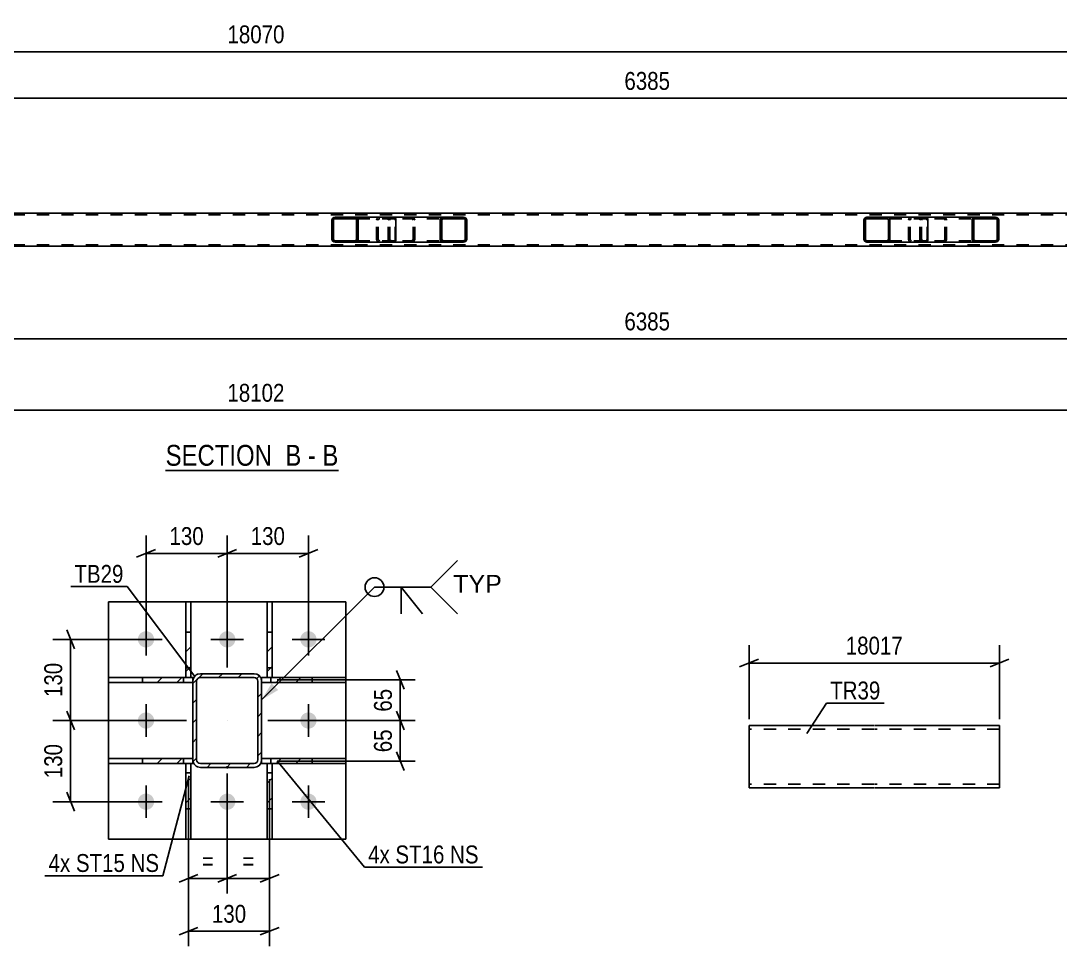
# Model space of a CAD drawing. Header units: millimetres. Extents: x 0 to 841, y 0 to 594.
# Drawn here: x 348.7 to 515.1, y 127.8 to 276 of the extents above; entities that cross this region are included whole.
import ezdxf

# ---------------------------------------------------------------- set-up
doc = ezdxf.new("R2010")
doc.units = ezdxf.units.MM
doc.linetypes.add('DXK_LINE_DOT2', pattern=[3.9198, 1.9599, -1.9599])
doc.linetypes.add('DXK_LINE_DOT3', pattern=[5.9187, 2.979, -0.9799, 0.9799, -0.9799])
doc.styles.add('Arial', font='ARIAL.TTF', dxfattribs={"height": 0.2})
doc.styles.add('Arial Narrow', font='ARIALN.TTF', dxfattribs={"height": 0.2})

# ---------------------------------------------------------------- blocks, each defined once
blk = doc.blocks.new('Unknown-247343265-12 - 4010')
at = {"color": 6, "linetype": 'Continuous'}
blk.add_line((371.92, 203.97), (399.57, 203.97), dxfattribs=at)
at = {"color": 0, "linetype": 'Continuous'}
for points in [[(390.03, 204.72), (390.03, 208.22), (371.92, 208.22), (371.92, 204.72)], [(393.64, 204.72), (393.64, 208.22), (391.08, 208.22), (391.08, 204.72)], [(395.96, 204.72), (395.96, 208.22), (394.69, 208.22), (394.69, 204.72)], [(399.57, 204.72), (399.57, 208.22), (397.01, 208.22), (397.01, 204.72)]]:
    blk.add_wipeout(points, dxfattribs=at)
at = {"color": 7, "linetype": 'Continuous', "style": 'Arial Narrow'}
for s, p in [('SECTION ', (371.92, 204.72)), ('B', (391.08, 204.72)), ('B', (397.01, 204.72)), ('-', (394.69, 204.72))]:
    blk.add_text(s, height=3.34, dxfattribs=at).set_placement(p)
blk = doc.blocks.new('Part-247343265-50357 - 50356')
at = {"color": 2, "linetype": 'Continuous'}
for p, q in [((485.3, 163.13), (465.3, 163.13)), ((465.3, 153.22), (465.3, 163.13)), ((505.4, 163.13), (485.4, 163.13)), ((505.4, 163.13), (505.4, 153.13)), ((465.3, 153.13), (465.3, 153.22)), ((485.3, 153.13), (465.3, 153.13)), ((505.4, 153.13), (485.4, 153.13))]:
    blk.add_line(p, q, dxfattribs=at)
at = {"color": 7, "linetype": 'DXK_LINE_DOT2'}
for p, q in [((505.4, 163.04), (505.4, 163.13)), ((485.3, 162.53), (465.3, 162.53)), ((505.4, 162.53), (485.4, 162.53)), ((465.3, 153.73), (465.3, 153.77)), ((485.3, 153.73), (465.3, 153.73)), ((505.4, 153.73), (485.4, 153.73)), ((505.4, 153.73), (505.4, 153.77))]:
    blk.add_line(p, q, dxfattribs=at)
blk = doc.blocks.new('Part-247343265-34543 - 4010')
at = {"linetype": 'Continuous'}
h = blk.add_hatch(dxfattribs=at)
h.set_pattern_fill('', scale=0.7, style=0, pattern_type=0)
h.set_pattern_definition([(45, (402.6855, 244.2285), (-1.57154, 1.57154), [])])
h.paths.add_polyline_path([(402.72, 244.04), (402.69, 244.23), (402.58, 244.38), (402.41, 244.49), (402.22, 244.52), (399.04, 244.52), (398.84, 244.49), (398.68, 244.38), (398.57, 244.23), (398.53, 244.04), (398.53, 241), (398.57, 240.82), (398.68, 240.67), (398.84, 240.56), (399.04, 240.52), (402.22, 240.52), (402.41, 240.56), (402.58, 240.67), (402.69, 240.82), (402.72, 241)])
h.paths.add_polyline_path([(402.45, 240.91), (402.4, 240.84), (402.32, 240.78), (402.22, 240.76), (399.04, 240.76), (398.94, 240.78), (398.86, 240.84), (398.8, 240.91), (398.79, 241), (398.79, 244.04), (398.8, 244.14), (398.86, 244.21), (398.94, 244.27), (399.04, 244.28), (402.22, 244.28), (402.32, 244.27), (402.4, 244.21), (402.45, 244.14), (402.47, 244.04), (402.47, 241)])
at = {"color": 2, "linetype": 'Continuous'}
for p, q in [((398.57, 244.23), (398.53, 244.04)), ((398.53, 241), (398.53, 244.04)), ((398.79, 244.04), (398.8, 244.14)), ((398.79, 241), (398.79, 244.04)), ((398.8, 244.14), (398.86, 244.21)), ((399.04, 244.52), (398.84, 244.49)), ((398.86, 244.21), (398.94, 244.27)), ((398.94, 244.27), (399.04, 244.28)), ((399.04, 244.52), (402.22, 244.52)), ((399.04, 244.28), (402.22, 244.28)), ((408.52, 244.52), (402.22, 244.52)), ((402.41, 244.49), (402.22, 244.52)), ((402.22, 244.28), (402.32, 244.27)), ((402.32, 244.27), (402.4, 244.21)), ((402.4, 244.21), (402.45, 244.14)), ((402.45, 244.14), (402.47, 244.04)), ((402.47, 241), (402.47, 244.04)), ((402.72, 244.04), (402.69, 244.23)), ((402.72, 241), (402.72, 244.04)), ((408.52, 244.52), (408.63, 244.49)), ((408.63, 244.49), (408.71, 244.38)), ((408.71, 244.38), (408.77, 244.23)), ((408.77, 244.23), (408.79, 244.04)), ((408.79, 241), (408.79, 244.04)), ((398.53, 241), (398.57, 240.82)), ((398.8, 240.91), (398.79, 241)), ((398.86, 240.84), (398.8, 240.91)), ((398.84, 240.56), (399.04, 240.52)), ((398.94, 240.78), (398.86, 240.84)), ((399.04, 240.76), (398.94, 240.78)), ((399.04, 240.76), (402.22, 240.76)), ((399.04, 240.52), (402.22, 240.52)), ((402.32, 240.78), (402.22, 240.76)), ((402.22, 240.52), (402.41, 240.56)), ((408.52, 240.52), (402.22, 240.52)), ((402.4, 240.84), (402.32, 240.78)), ((402.45, 240.91), (402.4, 240.84)), ((402.47, 241), (402.45, 240.91)), ((402.69, 240.82), (402.72, 241)), ((408.63, 240.56), (408.52, 240.52)), ((408.71, 240.67), (408.63, 240.56)), ((408.77, 240.82), (408.71, 240.67)), ((408.79, 241), (408.77, 240.82))]:
    blk.add_line(p, q, dxfattribs=at)
at = {"color": 7, "linetype": 'DXK_LINE_DOT2'}
for p, q in [((402.22, 244.52), (399.04, 244.52)), ((408.52, 244.28), (399.04, 244.28)), ((405.68, 244.04), (405.72, 244.23)), ((405.68, 241), (405.68, 244.04)), ((405.95, 244.14), (405.94, 244.04)), ((405.94, 241), (405.94, 244.04)), ((406.01, 244.21), (405.95, 244.14)), ((405.99, 244.49), (406.19, 244.52)), ((406.01, 244.21), (406.03, 244.23)), ((406.03, 244.23), (406.09, 244.27)), ((406.09, 244.27), (406.19, 244.28)), ((407.53, 244.28), (407.53, 244.52)), ((408.57, 244.27), (408.52, 244.28)), ((408.62, 244.21), (408.57, 244.27)), ((408.65, 244.14), (408.62, 244.21)), ((408.66, 244.04), (408.65, 244.14)), ((408.66, 241), (408.66, 244.04)), ((408.52, 240.76), (399.04, 240.76)), ((402.22, 240.52), (399.04, 240.52)), ((405.72, 240.82), (405.68, 241)), ((405.94, 241), (405.95, 240.91)), ((405.95, 240.91), (406.01, 240.84)), ((406.19, 240.52), (405.99, 240.56)), ((406.01, 240.84), (406.03, 240.82)), ((406.03, 240.82), (406.09, 240.78)), ((406.09, 240.78), (406.19, 240.76)), ((407.53, 240.52), (407.53, 240.76)), ((408.52, 240.76), (408.57, 240.78)), ((408.57, 240.78), (408.62, 240.84)), ((408.62, 240.84), (408.65, 240.91)), ((408.65, 240.91), (408.66, 241))]:
    blk.add_line(p, q, dxfattribs=at)
at = {"color": 2, "linetype": 'Continuous'}
for centre, start, end in [((399.02, 244.03), 111.1941, 156.1506), ((402.24, 244.03), 23.8494, 68.8059), ((399.02, 241.02), 203.8494, 248.8059), ((402.24, 241.02), 291.1941, 336.1506)]:
    blk.add_arc(centre, 0.492, start, end, dxfattribs=at)
at = {"color": 7, "linetype": 'DXK_LINE_DOT2'}
for centre, start, end in [((406.17, 244.03), 111.1941, 156.1506), ((406.17, 241.02), 203.8494, 248.8059)]:
    blk.add_arc(centre, 0.492, start, end, dxfattribs=at)
blk = doc.blocks.new('Part-247343265-34535 - 4010')
at = {"linetype": 'Continuous'}
h = blk.add_hatch(dxfattribs=at)
h.set_pattern_fill('', scale=0.7, style=0, pattern_type=0)
h.set_pattern_definition([(45, (420.0962, 244.2285), (-1.57154, 1.57154), [])])
h.paths.add_polyline_path([(420.14, 244.04), (420.1, 244.23), (419.99, 244.38), (419.82, 244.49), (419.62, 244.52), (416.39, 244.52), (416.19, 244.49), (416.03, 244.38), (415.92, 244.23), (415.88, 244.04), (415.88, 241), (415.92, 240.82), (416.03, 240.67), (416.19, 240.56), (416.39, 240.52), (419.62, 240.52), (419.82, 240.56), (419.99, 240.67), (420.1, 240.82), (420.14, 241)])
h.paths.add_polyline_path([(419.86, 240.91), (419.8, 240.84), (419.72, 240.78), (419.62, 240.76), (416.39, 240.76), (416.29, 240.78), (416.21, 240.84), (416.15, 240.91), (416.13, 241), (416.13, 244.04), (416.15, 244.14), (416.21, 244.21), (416.29, 244.27), (416.39, 244.28), (419.62, 244.28), (419.72, 244.27), (419.8, 244.21), (419.86, 244.14), (419.88, 244.04), (419.88, 241)])
at = {"color": 7, "linetype": 'DXK_LINE_DOT2'}
for p, q in [((407.53, 244.04), (407.57, 244.23)), ((407.53, 241), (407.53, 244.04)), ((407.8, 244.14), (407.78, 244.04)), ((407.78, 241), (407.78, 244.04)), ((407.86, 244.21), (407.8, 244.14)), ((407.84, 244.49), (408.04, 244.52)), ((407.94, 244.27), (407.86, 244.21)), ((408.04, 244.28), (407.94, 244.27)), ((408.52, 244.52), (408.04, 244.52)), ((419.62, 244.28), (408.04, 244.28)), ((411.27, 244.52), (411.47, 244.49)), ((411.37, 244.27), (411.27, 244.28)), ((411.46, 244.21), (411.37, 244.27)), ((411.51, 244.14), (411.46, 244.21)), ((411.53, 244.04), (411.51, 244.14)), ((411.53, 241), (411.53, 244.04)), ((411.75, 244.23), (411.79, 244.04)), ((411.79, 241), (411.79, 244.04)), ((419.62, 244.52), (416.39, 244.52)), ((407.57, 240.82), (407.53, 241)), ((407.78, 241), (407.8, 240.91)), ((407.8, 240.91), (407.86, 240.84)), ((408.04, 240.52), (407.84, 240.56)), ((407.86, 240.84), (407.94, 240.78)), ((407.94, 240.78), (408.04, 240.76)), ((419.62, 240.76), (408.04, 240.76)), ((408.52, 240.52), (408.04, 240.52)), ((411.27, 240.76), (411.37, 240.78)), ((411.47, 240.56), (411.27, 240.52)), ((411.37, 240.78), (411.46, 240.84)), ((411.46, 240.84), (411.51, 240.91)), ((411.51, 240.91), (411.53, 241)), ((411.79, 241), (411.75, 240.82)), ((419.62, 240.52), (416.39, 240.52))]:
    blk.add_line(p, q, dxfattribs=at)
at = {"color": 2, "linetype": 'Continuous'}
for p, q in [((416.39, 244.52), (408.52, 244.52)), ((415.92, 244.23), (415.88, 244.04)), ((415.88, 241), (415.88, 244.04)), ((416.13, 244.04), (416.15, 244.14)), ((416.13, 241), (416.13, 244.04)), ((416.15, 244.14), (416.21, 244.21)), ((416.39, 244.52), (416.19, 244.49)), ((416.21, 244.21), (416.29, 244.27)), ((416.29, 244.27), (416.39, 244.28)), ((416.39, 244.52), (419.62, 244.52)), ((416.39, 244.28), (419.62, 244.28)), ((419.82, 244.49), (419.62, 244.52)), ((419.62, 244.28), (419.72, 244.27)), ((419.72, 244.27), (419.8, 244.21)), ((419.8, 244.21), (419.86, 244.14)), ((419.86, 244.14), (419.88, 244.04)), ((419.88, 241), (419.88, 244.04)), ((420.14, 244.04), (420.1, 244.23)), ((420.14, 241), (420.14, 244.04)), ((416.39, 240.52), (408.52, 240.52)), ((415.88, 241), (415.92, 240.82)), ((416.15, 240.91), (416.13, 241)), ((416.21, 240.84), (416.15, 240.91)), ((416.19, 240.56), (416.39, 240.52)), ((416.29, 240.78), (416.21, 240.84)), ((416.39, 240.76), (416.29, 240.78)), ((416.39, 240.76), (419.62, 240.76)), ((416.39, 240.52), (419.62, 240.52)), ((419.72, 240.78), (419.62, 240.76)), ((419.62, 240.52), (419.82, 240.56)), ((419.8, 240.84), (419.72, 240.78)), ((419.86, 240.91), (419.8, 240.84)), ((419.88, 241), (419.86, 240.91)), ((420.1, 240.82), (420.14, 241))]:
    blk.add_line(p, q, dxfattribs=at)
at = {"color": 7, "linetype": 'DXK_LINE_DOT2'}
for centre, start, end in [((408.02, 244.02), 110.7583, 155.6801), ((411.29, 244.02), 24.3199, 69.2417), ((408.02, 241.03), 204.3199, 249.2417), ((411.29, 241.03), 290.7583, 335.6801)]:
    blk.add_arc(centre, 0.496, start, end, dxfattribs=at)
at = {"color": 2, "linetype": 'Continuous'}
for centre, start, end in [((416.37, 244.02), 110.7583, 155.68), ((419.64, 244.02), 24.32, 69.2417), ((416.37, 241.03), 204.32, 249.2417), ((419.64, 241.03), 290.7583, 335.68)]:
    blk.add_arc(centre, 0.496, start, end, dxfattribs=at)
blk = doc.blocks.new('Part-247343265-34536 - 4010')
at = {"linetype": 'Continuous'}
h = blk.add_hatch(dxfattribs=at)
h.set_pattern_fill('', scale=0.7, style=0, pattern_type=0)
h.set_pattern_definition([(45, (505.2304, 244.2285), (-1.57154, 1.57154), [])])
h.paths.add_polyline_path([(505.27, 244.04), (505.23, 244.23), (505.12, 244.38), (504.95, 244.49), (504.76, 244.52), (501.52, 244.52), (501.33, 244.49), (501.16, 244.38), (501.05, 244.23), (501.01, 244.04), (501.01, 241), (501.05, 240.82), (501.16, 240.67), (501.33, 240.56), (501.52, 240.52), (504.76, 240.52), (504.95, 240.56), (505.12, 240.67), (505.23, 240.82), (505.27, 241)])
h.paths.add_polyline_path([(504.99, 240.91), (504.94, 240.84), (504.86, 240.78), (504.76, 240.76), (501.52, 240.76), (501.43, 240.78), (501.34, 240.84), (501.29, 240.91), (501.27, 241), (501.27, 244.04), (501.29, 244.14), (501.34, 244.21), (501.43, 244.27), (501.52, 244.28), (504.76, 244.28), (504.86, 244.27), (504.94, 244.21), (504.99, 244.14), (505.01, 244.04), (505.01, 241)])
at = {"color": 7, "linetype": 'DXK_LINE_DOT2'}
for p, q in [((492.66, 244.04), (492.7, 244.23)), ((492.66, 241), (492.66, 244.04)), ((492.94, 244.14), (492.92, 244.04)), ((492.92, 241), (492.92, 244.04)), ((492.99, 244.21), (492.94, 244.14)), ((492.98, 244.49), (493.17, 244.52)), ((493.08, 244.27), (492.99, 244.21)), ((493.17, 244.28), (493.08, 244.27)), ((493.66, 244.52), (493.17, 244.52)), ((504.76, 244.28), (493.17, 244.28)), ((496.41, 244.52), (496.6, 244.49)), ((496.51, 244.27), (496.41, 244.28)), ((496.59, 244.21), (496.51, 244.27)), ((496.65, 244.14), (496.59, 244.21)), ((496.66, 244.04), (496.65, 244.14)), ((496.66, 241), (496.66, 244.04)), ((496.88, 244.23), (496.92, 244.04)), ((496.92, 241), (496.92, 244.04)), ((504.76, 244.52), (501.52, 244.52)), ((492.7, 240.82), (492.66, 241)), ((492.92, 241), (492.94, 240.91)), ((492.94, 240.91), (492.99, 240.84)), ((493.17, 240.52), (492.98, 240.56)), ((492.99, 240.84), (493.08, 240.78)), ((493.08, 240.78), (493.17, 240.76)), ((504.76, 240.76), (493.17, 240.76)), ((493.66, 240.52), (493.17, 240.52)), ((496.41, 240.76), (496.51, 240.78)), ((496.6, 240.56), (496.41, 240.52)), ((496.51, 240.78), (496.59, 240.84)), ((496.59, 240.84), (496.65, 240.91)), ((496.65, 240.91), (496.66, 241)), ((496.92, 241), (496.88, 240.82)), ((504.76, 240.52), (501.52, 240.52))]:
    blk.add_line(p, q, dxfattribs=at)
at = {"color": 2, "linetype": 'Continuous'}
for p, q in [((501.52, 244.52), (493.66, 244.52)), ((501.05, 244.23), (501.01, 244.04)), ((501.01, 241), (501.01, 244.04)), ((501.27, 244.04), (501.29, 244.14)), ((501.27, 241), (501.27, 244.04)), ((501.29, 244.14), (501.34, 244.21)), ((501.52, 244.52), (501.33, 244.49)), ((501.34, 244.21), (501.43, 244.27)), ((501.43, 244.27), (501.52, 244.28)), ((501.52, 244.52), (504.76, 244.52)), ((501.52, 244.28), (504.76, 244.28)), ((504.95, 244.49), (504.76, 244.52)), ((504.76, 244.28), (504.86, 244.27)), ((504.86, 244.27), (504.94, 244.21)), ((504.94, 244.21), (504.99, 244.14)), ((504.99, 244.14), (505.01, 244.04)), ((505.01, 241), (505.01, 244.04)), ((505.27, 244.04), (505.23, 244.23)), ((505.27, 241), (505.27, 244.04)), ((501.52, 240.52), (493.66, 240.52)), ((501.01, 241), (501.05, 240.82)), ((501.29, 240.91), (501.27, 241)), ((501.34, 240.84), (501.29, 240.91)), ((501.33, 240.56), (501.52, 240.52)), ((501.43, 240.78), (501.34, 240.84)), ((501.52, 240.76), (501.43, 240.78)), ((501.52, 240.76), (504.76, 240.76)), ((501.52, 240.52), (504.76, 240.52)), ((504.86, 240.78), (504.76, 240.76)), ((504.76, 240.52), (504.95, 240.56)), ((504.94, 240.84), (504.86, 240.78)), ((504.99, 240.91), (504.94, 240.84)), ((505.01, 241), (504.99, 240.91)), ((505.23, 240.82), (505.27, 241))]:
    blk.add_line(p, q, dxfattribs=at)
at = {"color": 7, "linetype": 'DXK_LINE_DOT2'}
for centre, start, end in [((493.15, 244.02), 110.7583, 155.6801), ((496.43, 244.02), 24.3199, 69.2417), ((493.15, 241.03), 204.3199, 249.2417), ((496.43, 241.03), 290.7583, 335.6801)]:
    blk.add_arc(centre, 0.496, start, end, dxfattribs=at)
at = {"color": 2, "linetype": 'Continuous'}
for centre, start, end in [((501.5, 244.02), 110.7583, 155.68), ((504.78, 244.02), 24.32, 69.2417), ((501.5, 241.03), 204.32, 249.2417), ((504.78, 241.03), 290.7583, 335.68)]:
    blk.add_arc(centre, 0.496, start, end, dxfattribs=at)
blk = doc.blocks.new('Part-247343265-34544 - 4010')
at = {"linetype": 'Continuous'}
h = blk.add_hatch(dxfattribs=at)
h.set_pattern_fill('', scale=0.7, style=0, pattern_type=0)
h.set_pattern_definition([(45, (487.8194, 244.2285), (-1.57154, 1.57154), [])])
h.paths.add_polyline_path([(487.86, 244.04), (487.82, 244.23), (487.71, 244.38), (487.55, 244.49), (487.35, 244.52), (484.17, 244.52), (483.98, 244.49), (483.82, 244.38), (483.71, 244.23), (483.67, 244.04), (483.67, 241), (483.71, 240.82), (483.82, 240.67), (483.98, 240.56), (484.17, 240.52), (487.35, 240.52), (487.55, 240.56), (487.71, 240.67), (487.82, 240.82), (487.86, 241)])
h.paths.add_polyline_path([(487.59, 240.91), (487.53, 240.84), (487.45, 240.78), (487.35, 240.76), (484.17, 240.76), (484.07, 240.78), (483.99, 240.84), (483.94, 240.91), (483.92, 241), (483.92, 244.04), (483.94, 244.14), (483.99, 244.21), (484.07, 244.27), (484.17, 244.28), (487.35, 244.28), (487.45, 244.27), (487.53, 244.21), (487.59, 244.14), (487.61, 244.04), (487.61, 241)])
at = {"color": 2, "linetype": 'Continuous'}
for p, q in [((483.71, 244.23), (483.67, 244.04)), ((483.67, 241), (483.67, 244.04)), ((483.92, 244.04), (483.94, 244.14)), ((483.92, 241), (483.92, 244.04)), ((483.94, 244.14), (483.99, 244.21)), ((484.17, 244.52), (483.98, 244.49)), ((483.99, 244.21), (484.07, 244.27)), ((484.07, 244.27), (484.17, 244.28)), ((484.17, 244.52), (487.35, 244.52)), ((484.17, 244.28), (487.35, 244.28)), ((493.66, 244.52), (487.35, 244.52)), ((487.55, 244.49), (487.35, 244.52)), ((487.35, 244.28), (487.45, 244.27)), ((487.45, 244.27), (487.53, 244.21)), ((487.53, 244.21), (487.59, 244.14)), ((487.59, 244.14), (487.61, 244.04)), ((487.61, 241), (487.61, 244.04)), ((487.86, 244.04), (487.82, 244.23)), ((487.86, 241), (487.86, 244.04)), ((493.66, 244.52), (493.76, 244.49)), ((493.76, 244.49), (493.85, 244.38)), ((493.85, 244.38), (493.91, 244.23)), ((493.91, 244.23), (493.93, 244.04)), ((493.93, 241), (493.93, 244.04)), ((483.67, 241), (483.71, 240.82)), ((483.94, 240.91), (483.92, 241)), ((483.99, 240.84), (483.94, 240.91)), ((483.98, 240.56), (484.17, 240.52)), ((484.07, 240.78), (483.99, 240.84)), ((484.17, 240.76), (484.07, 240.78)), ((484.17, 240.76), (487.35, 240.76)), ((484.17, 240.52), (487.35, 240.52)), ((487.45, 240.78), (487.35, 240.76)), ((487.35, 240.52), (487.55, 240.56)), ((493.66, 240.52), (487.35, 240.52)), ((487.53, 240.84), (487.45, 240.78)), ((487.59, 240.91), (487.53, 240.84)), ((487.61, 241), (487.59, 240.91)), ((487.82, 240.82), (487.86, 241)), ((493.76, 240.56), (493.66, 240.52)), ((493.85, 240.67), (493.76, 240.56)), ((493.91, 240.82), (493.85, 240.67)), ((493.93, 241), (493.91, 240.82))]:
    blk.add_line(p, q, dxfattribs=at)
at = {"color": 7, "linetype": 'DXK_LINE_DOT2'}
for p, q in [((487.35, 244.52), (484.17, 244.52)), ((493.66, 244.28), (484.17, 244.28)), ((490.82, 244.04), (490.86, 244.23)), ((490.82, 241), (490.82, 244.04)), ((491.09, 244.14), (491.07, 244.04)), ((491.07, 241), (491.07, 244.04)), ((491.14, 244.21), (491.09, 244.14)), ((491.13, 244.49), (491.32, 244.52)), ((491.22, 244.27), (491.14, 244.21)), ((491.32, 244.28), (491.22, 244.27)), ((492.66, 244.28), (492.66, 244.52)), ((493.71, 244.27), (493.66, 244.28)), ((493.75, 244.21), (493.71, 244.27)), ((493.78, 244.14), (493.75, 244.21)), ((493.79, 244.04), (493.78, 244.14)), ((493.79, 241), (493.79, 244.04)), ((493.66, 240.76), (484.17, 240.76)), ((487.35, 240.52), (484.17, 240.52)), ((490.86, 240.82), (490.82, 241)), ((491.07, 241), (491.09, 240.91)), ((491.09, 240.91), (491.14, 240.84)), ((491.32, 240.52), (491.13, 240.56)), ((491.14, 240.84), (491.17, 240.82)), ((491.17, 240.82), (491.22, 240.78)), ((491.22, 240.78), (491.32, 240.76)), ((492.66, 240.52), (492.66, 240.76)), ((493.66, 240.76), (493.71, 240.78)), ((493.71, 240.78), (493.75, 240.84)), ((493.75, 240.84), (493.78, 240.91)), ((493.78, 240.91), (493.79, 241))]:
    blk.add_line(p, q, dxfattribs=at)
at = {"color": 2, "linetype": 'Continuous'}
for centre, start, end in [((484.16, 244.03), 111.1941, 156.1506), ((487.37, 244.03), 23.8494, 68.8059), ((484.16, 241.02), 203.8494, 248.8059), ((487.37, 241.02), 291.1941, 336.1506)]:
    blk.add_arc(centre, 0.492, start, end, dxfattribs=at)
at = {"color": 7, "linetype": 'DXK_LINE_DOT2'}
for centre, start, end in [((491.31, 244.03), 111.1941, 156.1506), ((491.31, 241.02), 203.8494, 248.8059)]:
    blk.add_arc(centre, 0.492, start, end, dxfattribs=at)
blk = doc.blocks.new('Part-247343265-34647 - 4010')
at = {"color": 7, "linetype": 'DXK_LINE_DOT2'}
for p, q in [((721.74, 244.92), (58.99, 244.92)), ((721.74, 240.12), (58.99, 240.12))]:
    blk.add_line(p, q, dxfattribs=at)
at = {"color": 2, "linetype": 'Continuous'}
for p, q in [((575.92, 245.16), (326.5, 245.16)), ((575.92, 239.88), (58.99, 239.88))]:
    blk.add_line(p, q, dxfattribs=at)
blk = doc.blocks.new('Part-247343265-48940 - 48906')
at = {"linetype": 'Continuous'}
h = blk.add_hatch(dxfattribs=at)
h.set_pattern_fill('', scale=0.7, style=0, pattern_type=0)
h.set_pattern_definition([(45, (375.1688, 178.0704), (-1.57154, 1.57154), [])])
h.paths.add_polyline_path([(375.97, 178.07), (375.17, 178.07), (375.17, 170.83), (375.97, 170.83)])
at = {"color": 2, "linetype": 'Continuous'}
for p, q in [((375.17, 178.07), (375.17, 182.92)), ((375.17, 182.92), (375.97, 182.92)), ((375.97, 182.92), (375.97, 178.07)), ((375.17, 170.83), (375.17, 178.07)), ((375.17, 178.07), (375.97, 178.07)), ((375.97, 178.07), (375.97, 170.83)), ((375.97, 170.83), (375.17, 170.83))]:
    blk.add_line(p, q, dxfattribs=at)
at = {"color": 7, "linetype": 'DXK_LINE_DOT2'}
for p, q in [((375.17, 178.07), (375.17, 170.83)), ((375.97, 178.07), (375.97, 170.83)), ((375.17, 172.33), (375.97, 172.33)), ((375.97, 170.83), (375.17, 170.83))]:
    blk.add_line(p, q, dxfattribs=at)
blk = doc.blocks.new('Part-247343265-48948 - 48906')
at = {"color": 2, "linetype": 'Continuous'}
for p, q in [((362.78, 144.92), (362.78, 182.92)), ((400.78, 182.92), (362.78, 182.92)), ((400.78, 144.92), (400.78, 182.92)), ((400.78, 144.92), (362.78, 144.92))]:
    blk.add_line(p, q, dxfattribs=at)
blk = doc.blocks.new('Part-247343265-48931 - 48906')
at = {"linetype": 'Continuous'}
h = blk.add_hatch(dxfattribs=at)
h.set_pattern_fill('', scale=0.7, style=0, pattern_type=0)
h.set_pattern_definition([(45, (386.9327, 171.0688), (-1.57154, 1.57154), [])])
h.paths.add_polyline_path([(387.19, 170.68), (386.93, 171.07), (386.54, 171.33), (386.08, 171.42), (377.48, 171.42), (377.02, 171.33), (376.64, 171.07), (376.38, 170.68), (376.28, 170.22), (376.28, 157.62), (376.38, 157.16), (376.64, 156.77), (377.02, 156.51), (377.48, 156.42), (386.08, 156.42), (386.54, 156.51), (386.93, 156.77), (387.19, 157.16), (387.28, 157.62), (387.28, 170.22)])
h.paths.add_polyline_path([(386.68, 157.62), (386.64, 157.39), (386.51, 157.2), (386.31, 157.07), (386.08, 157.02), (377.48, 157.02), (377.25, 157.07), (377.06, 157.2), (376.93, 157.39), (376.88, 157.62), (376.88, 170.22), (376.93, 170.45), (377.06, 170.64), (377.25, 170.77), (377.48, 170.82), (386.08, 170.82), (386.31, 170.77), (386.51, 170.64), (386.64, 170.45), (386.68, 170.22)])
blk.add_hatch(color=30, dxfattribs=at).paths.add_polyline_path([(381.78, 156.32, -1), (381.78, 156.52, -1)])
at = {"color": 7, "linetype": 'DXK_LINE_DOT2'}
for p, q in [((377.02, 171.33), (377.48, 171.42)), ((377.48, 171.42), (386.08, 171.42)), ((386.08, 171.42), (386.54, 171.33)), ((376.28, 170.22), (376.38, 170.68)), ((376.28, 157.62), (376.28, 170.22)), ((376.93, 170.45), (376.88, 170.22)), ((376.88, 157.62), (376.88, 170.22)), ((377.06, 170.64), (376.93, 170.45)), ((377.25, 170.77), (377.06, 170.64)), ((377.48, 170.82), (377.25, 170.77)), ((377.48, 170.82), (386.08, 170.82)), ((386.31, 170.77), (386.08, 170.82)), ((386.51, 170.64), (386.31, 170.77)), ((386.64, 170.45), (386.51, 170.64)), ((386.68, 170.22), (386.64, 170.45)), ((386.68, 157.62), (386.68, 170.22)), ((387.19, 170.68), (387.28, 170.22)), ((387.28, 157.62), (387.28, 170.22)), ((376.38, 157.16), (376.28, 157.62)), ((376.88, 157.62), (376.93, 157.39)), ((376.93, 157.39), (377.06, 157.2)), ((377.48, 156.42), (377.02, 156.51)), ((377.06, 157.2), (377.25, 157.07)), ((377.25, 157.07), (377.48, 157.02)), ((377.48, 157.02), (386.08, 157.02)), ((377.48, 156.42), (386.08, 156.42)), ((386.08, 157.02), (386.31, 157.07)), ((386.54, 156.51), (386.08, 156.42)), ((386.31, 157.07), (386.51, 157.2)), ((386.51, 157.2), (386.64, 157.39)), ((386.64, 157.39), (386.68, 157.62)), ((387.28, 157.62), (387.19, 157.16))]:
    blk.add_line(p, q, dxfattribs=at)
at = {"color": 2, "linetype": 'Continuous'}
for p, q in [((377.48, 171.42), (377.02, 171.33)), ((377.48, 171.42), (386.08, 171.42)), ((386.54, 171.33), (386.08, 171.42)), ((376.38, 170.68), (376.28, 170.22)), ((376.28, 157.62), (376.28, 170.22)), ((376.88, 170.22), (376.93, 170.45)), ((376.88, 157.62), (376.88, 170.22)), ((376.93, 170.45), (377.06, 170.64)), ((377.06, 170.64), (377.25, 170.77)), ((377.25, 170.77), (377.48, 170.82)), ((377.48, 170.82), (386.08, 170.82)), ((386.08, 170.82), (386.31, 170.77)), ((386.31, 170.77), (386.51, 170.64)), ((386.51, 170.64), (386.64, 170.45)), ((386.64, 170.45), (386.68, 170.22)), ((386.68, 157.62), (386.68, 170.22)), ((387.28, 170.22), (387.19, 170.68)), ((387.28, 157.62), (387.28, 170.22)), ((376.28, 157.62), (376.38, 157.16)), ((376.93, 157.39), (376.88, 157.62)), ((377.06, 157.2), (376.93, 157.39)), ((377.02, 156.51), (377.48, 156.42)), ((377.25, 157.07), (377.06, 157.2)), ((377.48, 157.02), (377.25, 157.07)), ((377.48, 157.02), (386.08, 157.02)), ((377.48, 156.42), (386.08, 156.42)), ((386.31, 157.07), (386.08, 157.02)), ((386.08, 156.42), (386.54, 156.51)), ((386.51, 157.2), (386.31, 157.07)), ((386.64, 157.39), (386.51, 157.2)), ((386.68, 157.62), (386.64, 157.39)), ((387.19, 157.16), (387.28, 157.62))]:
    blk.add_line(p, q, dxfattribs=at)
at = {"color": 7, "linetype": 'DXK_LINE_DOT3'}
blk.add_line((381.78, 163.92), (381.78, 163.92), dxfattribs=at)
at = {"color": 30, "linetype": 'DXK_LINE_DOT3'}
blk.add_line((381.78, 156.42), (381.78, 156.42), dxfattribs=at)
at = {"color": 30, "linetype": 'Continuous'}
blk.add_circle((381.78, 156.42), 0.1, dxfattribs=at)
at = {"color": 7, "linetype": 'DXK_LINE_DOT2'}
for centre, start, end in [((377.48, 170.22), 112.5, 157.5), ((386.08, 170.22), 22.5, 67.5), ((377.48, 157.62), 202.5, 247.5), ((386.08, 157.62), 292.5, 337.5)]:
    blk.add_arc(centre, 1.2, start, end, dxfattribs=at)
at = {"color": 2, "linetype": 'Continuous'}
for centre, start, end in [((377.48, 170.22), 112.5, 157.5), ((386.08, 170.22), 22.5, 67.5), ((377.48, 157.62), 202.5, 247.5), ((386.08, 157.62), 292.5, 337.5)]:
    blk.add_arc(centre, 1.2, start, end, dxfattribs=at)
blk = doc.blocks.new('Part-247343265-48941 - 48906')
at = {"linetype": 'Continuous'}
h = blk.add_hatch(dxfattribs=at)
h.set_pattern_fill('', scale=0.7, style=0, pattern_type=0)
h.set_pattern_definition([(45, (388.1682, 178.0705), (-1.57154, 1.57154), [])])
h.paths.add_polyline_path([(388.97, 178.07), (388.17, 178.07), (388.17, 170.83), (388.97, 170.83)])
at = {"color": 2, "linetype": 'Continuous'}
for p, q in [((388.17, 178.07), (388.17, 182.92)), ((388.17, 182.92), (388.97, 182.92)), ((388.97, 182.92), (388.97, 178.07)), ((388.17, 170.83), (388.17, 178.07)), ((388.17, 178.07), (388.97, 178.07)), ((388.97, 178.07), (388.97, 170.83)), ((388.97, 170.83), (388.17, 170.83))]:
    blk.add_line(p, q, dxfattribs=at)
at = {"color": 7, "linetype": 'DXK_LINE_DOT2'}
for p, q in [((388.17, 178.07), (388.17, 170.83)), ((388.97, 178.07), (388.97, 170.83)), ((388.17, 172.33), (388.97, 172.33)), ((388.97, 170.83), (388.17, 170.83))]:
    blk.add_line(p, q, dxfattribs=at)
blk = doc.blocks.new('Part-247343265-48942 - 48906')
at = {"linetype": 'Continuous'}
h = blk.add_hatch(dxfattribs=at)
h.set_pattern_fill('', scale=0.7, style=0, pattern_type=0)
h.set_pattern_definition([(45, (375.1693, 157.0282), (-1.57154, 1.57154), [])])
h.paths.add_polyline_path([(375.97, 157.03), (375.17, 157.03), (375.17, 149.77), (375.97, 149.77)])
at = {"color": 7, "linetype": 'DXK_LINE_DOT2'}
for p, q in [((375.17, 155.53), (375.17, 157.03)), ((375.97, 157.03), (375.17, 157.03)), ((375.97, 149.77), (375.97, 157.03)), ((375.17, 155.53), (375.97, 155.53)), ((375.17, 149.77), (375.17, 155.53))]:
    blk.add_line(p, q, dxfattribs=at)
at = {"color": 2, "linetype": 'Continuous'}
for p, q in [((375.97, 157.03), (375.17, 157.03)), ((375.17, 157.03), (375.17, 149.77)), ((375.97, 149.77), (375.97, 157.03)), ((375.17, 144.92), (375.17, 149.77)), ((375.17, 149.77), (375.97, 149.77)), ((375.97, 144.92), (375.97, 149.77)), ((375.17, 144.92), (375.97, 144.92))]:
    blk.add_line(p, q, dxfattribs=at)
blk = doc.blocks.new('Part-247343265-48943 - 48906')
at = {"linetype": 'Continuous'}
h = blk.add_hatch(dxfattribs=at)
h.set_pattern_fill('', scale=0.7, style=0, pattern_type=0)
h.set_pattern_definition([(45, (388.1688, 157.0282), (-1.57154, 1.57154), [])])
h.paths.add_polyline_path([(388.97, 157.03), (388.17, 157.03), (388.17, 149.77), (388.97, 149.77)])
at = {"color": 7, "linetype": 'DXK_LINE_DOT2'}
for p, q in [((388.17, 155.53), (388.17, 157.03)), ((388.97, 157.03), (388.17, 157.03)), ((388.97, 149.77), (388.97, 157.03)), ((388.17, 155.53), (388.97, 155.53)), ((388.17, 149.77), (388.17, 155.53))]:
    blk.add_line(p, q, dxfattribs=at)
at = {"color": 2, "linetype": 'Continuous'}
for p, q in [((388.97, 157.03), (388.17, 157.03)), ((388.17, 157.03), (388.17, 149.77)), ((388.97, 149.77), (388.97, 157.03)), ((388.17, 144.92), (388.17, 149.77)), ((388.17, 149.77), (388.97, 149.77)), ((388.97, 144.92), (388.97, 149.77)), ((388.17, 144.92), (388.97, 144.92))]:
    blk.add_line(p, q, dxfattribs=at)
blk = doc.blocks.new('Part-247343265-48944 - 48906')
at = {"linetype": 'Continuous'}
h = blk.add_hatch(dxfattribs=at)
h.set_pattern_fill('', scale=0.7, style=0, pattern_type=0)
h.set_pattern_definition([(45, (368.198, 170.818), (-1.57154, 1.57154), [])])
h.paths.add_polyline_path([(376.28, 170.82), (368.2, 170.82), (368.2, 170.02), (376.28, 170.02)])
at = {"color": 2, "linetype": 'Continuous'}
for p, q in [((362.78, 170.02), (362.78, 170.82)), ((362.78, 170.82), (368.2, 170.82)), ((368.2, 170.02), (362.78, 170.02)), ((368.2, 170.82), (376.28, 170.82)), ((368.2, 170.02), (368.2, 170.82)), ((376.28, 170.02), (368.2, 170.02)), ((376.28, 170.82), (376.28, 170.02))]:
    blk.add_line(p, q, dxfattribs=at)
at = {"color": 7, "linetype": 'DXK_LINE_DOT2'}
for p, q in [((368.2, 170.82), (376.28, 170.82)), ((376.28, 170.02), (368.2, 170.02)), ((374.78, 170.02), (374.78, 170.82)), ((376.28, 170.82), (376.28, 170.02))]:
    blk.add_line(p, q, dxfattribs=at)
blk = doc.blocks.new('Part-247343265-48945 - 48906')
at = {"linetype": 'Continuous'}
h = blk.add_hatch(dxfattribs=at)
h.set_pattern_fill('', scale=0.7, style=0, pattern_type=0)
h.set_pattern_definition([(45, (368.198, 157.818), (-1.57154, 1.57154), [])])
h.paths.add_polyline_path([(376.28, 157.82), (368.2, 157.82), (368.2, 157.02), (376.28, 157.02)])
at = {"color": 2, "linetype": 'Continuous'}
for p, q in [((362.78, 157.02), (362.78, 157.82)), ((362.78, 157.82), (368.2, 157.82)), ((368.2, 157.02), (362.78, 157.02)), ((368.2, 157.82), (376.28, 157.82)), ((368.2, 157.02), (368.2, 157.82)), ((376.28, 157.02), (368.2, 157.02)), ((376.28, 157.82), (376.28, 157.02))]:
    blk.add_line(p, q, dxfattribs=at)
at = {"color": 7, "linetype": 'DXK_LINE_DOT2'}
for p, q in [((368.2, 157.82), (376.28, 157.82)), ((376.28, 157.02), (368.2, 157.02)), ((374.78, 157.02), (374.78, 157.82)), ((376.28, 157.82), (376.28, 157.02))]:
    blk.add_line(p, q, dxfattribs=at)
blk = doc.blocks.new('Part-247343265-48946 - 48906')
at = {"linetype": 'Continuous'}
h = blk.add_hatch(dxfattribs=at)
h.set_pattern_fill('', scale=0.7, style=0, pattern_type=0)
h.set_pattern_definition([(45, (387.285, 170.8181), (-1.57154, 1.57154), [])])
h.paths.add_polyline_path([(395.37, 170.82), (387.28, 170.82), (387.28, 170.02), (395.37, 170.02)])
at = {"color": 7, "linetype": 'DXK_LINE_DOT2'}
for p, q in [((387.28, 170.02), (387.28, 170.82)), ((395.37, 170.82), (387.28, 170.82)), ((395.37, 170.02), (387.28, 170.02)), ((388.78, 170.02), (388.78, 170.82))]:
    blk.add_line(p, q, dxfattribs=at)
at = {"color": 2, "linetype": 'Continuous'}
for p, q in [((395.37, 170.82), (387.28, 170.82)), ((387.28, 170.82), (387.28, 170.02)), ((387.28, 170.02), (395.37, 170.02)), ((400.78, 170.82), (395.37, 170.82)), ((395.37, 170.02), (395.37, 170.82)), ((400.78, 170.02), (395.37, 170.02)), ((400.78, 170.02), (400.78, 170.82))]:
    blk.add_line(p, q, dxfattribs=at)
blk = doc.blocks.new('Part-247343265-48947 - 48906')
at = {"linetype": 'Continuous'}
h = blk.add_hatch(dxfattribs=at)
h.set_pattern_fill('', scale=0.7, style=0, pattern_type=0)
h.set_pattern_definition([(45, (387.285, 157.8181), (-1.57154, 1.57154), [])])
h.paths.add_polyline_path([(395.37, 157.82), (387.28, 157.82), (387.28, 157.02), (395.37, 157.02)])
at = {"color": 7, "linetype": 'DXK_LINE_DOT2'}
for p, q in [((387.28, 157.02), (387.28, 157.82)), ((395.37, 157.82), (387.28, 157.82)), ((395.37, 157.02), (387.28, 157.02)), ((388.78, 157.02), (388.78, 157.82))]:
    blk.add_line(p, q, dxfattribs=at)
at = {"color": 2, "linetype": 'Continuous'}
for p, q in [((395.37, 157.82), (387.28, 157.82)), ((387.28, 157.82), (387.28, 157.02)), ((387.28, 157.02), (395.37, 157.02)), ((400.78, 157.82), (395.37, 157.82)), ((395.37, 157.02), (395.37, 157.82)), ((400.78, 157.02), (395.37, 157.02)), ((400.78, 157.02), (400.78, 157.82))]:
    blk.add_line(p, q, dxfattribs=at)
blk = doc.blocks.new('Bolt-247343265-49029 - 48906')
at = {"linetype": 'Continuous'}
for points in [[(367.48, 176.92, -1), (370.08, 176.92, -1)], [(380.48, 176.92, -1), (383.08, 176.92, -1)], [(393.48, 176.92, -1), (396.08, 176.92, -1)], [(367.48, 163.92, -1), (370.08, 163.92, -1)], [(393.48, 163.92, -1), (396.08, 163.92, -1)], [(367.48, 150.92, -1), (370.08, 150.92, -1)], [(380.48, 150.92, -1), (383.08, 150.92, -1)], [(393.48, 150.92, -1), (396.08, 150.92, -1)]]:
    blk.add_hatch(color=1, dxfattribs=at).paths.add_polyline_path(points)
at = {"color": 1, "linetype": 'Continuous'}
for p, q in [((368.78, 174.32), (368.78, 179.52)), ((381.78, 174.32), (381.78, 179.52)), ((394.78, 174.32), (394.78, 179.52)), ((371.38, 176.92), (366.18, 176.92)), ((384.38, 176.92), (379.18, 176.92)), ((397.38, 176.92), (392.18, 176.92)), ((368.78, 161.32), (368.78, 166.52)), ((394.78, 161.32), (394.78, 166.52)), ((371.38, 163.92), (366.18, 163.92)), ((397.38, 163.92), (392.18, 163.92)), ((368.78, 148.32), (368.78, 153.52)), ((381.78, 148.32), (381.78, 153.52)), ((394.78, 148.32), (394.78, 153.52)), ((371.38, 150.92), (366.18, 150.92)), ((384.38, 150.92), (379.18, 150.92)), ((397.38, 150.92), (392.18, 150.92))]:
    blk.add_line(p, q, dxfattribs=at)
blk = doc.blocks.new('StraightDimension-247343265-50570 - 50356')
at = {"color": 7, "linetype": 'Continuous'}
for p, q in [((465.3, 164.13), (465.3, 175.98)), ((505.4, 164.13), (505.4, 175.98)), ((466.8, 173.73), (463.8, 172.53)), ((465.3, 173.13), (505.4, 173.13)), ((503.9, 172.53), (506.9, 173.73))]:
    blk.add_line(p, q, dxfattribs=at)
at = {"color": 0}
blk.add_wipeout([(490.52, 173.88), (490.52, 178.08), (480.18, 178.08), (480.18, 173.88)], dxfattribs=at)
at = {"color": 3, "style": 'Arial Narrow'}
blk.add_text('18017', height=2.863, dxfattribs=at).set_placement((480.78, 174.48))
blk = doc.blocks.new('StraightDimension-247343265-47651 - 4010')
at = {"color": 7, "linetype": 'Continuous'}
blk.add_line((49.73, 213.62), (723.04, 213.62), dxfattribs=at)
at = {"color": 0}
blk.add_wipeout([(391.55, 214.37), (391.55, 218.57), (381.21, 218.57), (381.21, 214.37)], dxfattribs=at)
at = {"color": 3, "style": 'Arial Narrow'}
blk.add_text('18102', height=2.863, dxfattribs=at).set_placement((381.81, 214.97))
blk = doc.blocks.new('StraightDimension-247343265-47627 - 4010')
at = {"color": 7, "linetype": 'Continuous'}
blk.add_line((50.37, 271.02), (722.4, 271.02), dxfattribs=at)
at = {"color": 0}
blk.add_wipeout([(391.56, 271.77), (391.56, 275.97), (381.22, 275.97), (381.22, 271.77)], dxfattribs=at)
at = {"color": 3, "style": 'Arial Narrow'}
blk.add_text('18070', height=2.863, dxfattribs=at).set_placement((381.82, 272.37))
blk = doc.blocks.new('StraightDimension-247343265-47577 - 4010')
at = {"color": 7, "linetype": 'Continuous'}
blk.add_line((321.3, 263.56), (576.72, 263.56), dxfattribs=at)
at = {"color": 0}
blk.add_wipeout([(453.27, 264.31), (453.27, 268.51), (444.75, 268.51), (444.75, 264.31)], dxfattribs=at)
at = {"color": 3, "style": 'Arial Narrow'}
blk.add_text('6385', height=2.863, dxfattribs=at).set_placement((445.35, 264.91))
blk = doc.blocks.new('StraightDimension-247343265-47602 - 4010')
at = {"color": 7, "linetype": 'Continuous'}
blk.add_line((321.3, 225.05), (576.72, 225.05), dxfattribs=at)
at = {"color": 0}
blk.add_wipeout([(453.27, 225.8), (453.27, 230), (444.75, 230), (444.75, 225.8)], dxfattribs=at)
at = {"color": 3, "style": 'Arial Narrow'}
blk.add_text('6385', height=2.863, dxfattribs=at).set_placement((445.35, 226.4))
blk = doc.blocks.new('StraightDimension-247343265-50015 - 48906')
at = {"color": 7, "linetype": 'Continuous'}
for p, q in [((357.31, 162.42), (356.11, 165.42)), ((375.28, 163.92), (353.86, 163.92)), ((356.71, 150.92), (356.71, 163.92)), ((356.11, 152.42), (357.31, 149.42)), ((367.78, 150.92), (353.86, 150.92))]:
    blk.add_line(p, q, dxfattribs=at)
at = {"color": 0}
blk.add_wipeout([(355.96, 160.76), (351.76, 160.76), (351.76, 154.08), (355.96, 154.08)], dxfattribs=at)
at = {"color": 3, "style": 'Arial Narrow'}
blk.add_text('130', height=2.863, rotation=90.0002, dxfattribs=at).set_placement((355.36, 154.68))
blk = doc.blocks.new('StraightDimension-247343265-50014 - 48906')
at = {"color": 7, "linetype": 'Continuous'}
for p, q in [((357.31, 175.42), (356.11, 178.42)), ((367.78, 176.92), (353.86, 176.92)), ((356.71, 163.92), (356.71, 176.92)), ((356.11, 165.42), (357.31, 162.42)), ((375.28, 163.92), (353.86, 163.92))]:
    blk.add_line(p, q, dxfattribs=at)
at = {"color": 0}
blk.add_wipeout([(355.96, 173.76), (351.76, 173.76), (351.76, 167.08), (355.96, 167.08)], dxfattribs=at)
at = {"color": 3, "style": 'Arial Narrow'}
blk.add_text('130', height=2.863, rotation=90.0002, dxfattribs=at).set_placement((355.36, 167.68))
blk = doc.blocks.new('StraightDimension-247343265-49975 - 48906')
at = {"color": 7, "linetype": 'Continuous'}
for p, q in [((381.78, 172.42), (381.78, 193.53)), ((394.78, 177.92), (394.78, 193.53)), ((383.28, 191.28), (380.28, 190.08)), ((381.78, 190.68), (394.78, 190.68)), ((393.28, 190.08), (396.28, 191.28))]:
    blk.add_line(p, q, dxfattribs=at)
at = {"color": 0}
blk.add_wipeout([(391.63, 191.43), (391.63, 195.63), (384.94, 195.63), (384.94, 191.43)], dxfattribs=at)
at = {"color": 3, "style": 'Arial Narrow'}
blk.add_text('130', height=2.863, dxfattribs=at).set_placement((385.54, 192.03))
blk = doc.blocks.new('StraightDimension-247343265-49976 - 48906')
at = {"color": 7, "linetype": 'Continuous'}
for p, q in [((368.78, 177.92), (368.78, 193.53)), ((381.78, 172.42), (381.78, 193.53)), ((370.28, 191.28), (367.28, 190.08)), ((368.78, 190.68), (381.78, 190.68)), ((380.28, 190.08), (383.28, 191.28))]:
    blk.add_line(p, q, dxfattribs=at)
at = {"color": 0}
blk.add_wipeout([(378.63, 191.43), (378.63, 195.63), (371.94, 195.63), (371.94, 191.43)], dxfattribs=at)
at = {"color": 3, "style": 'Arial Narrow'}
blk.add_text('130', height=2.863, dxfattribs=at).set_placement((372.54, 192.03))
blk = doc.blocks.new('StraightDimension-247343265-49994 - 48906')
at = {"color": 7, "linetype": 'Continuous'}
for p, q in [((381.78, 155.42), (381.78, 136.24)), ((388.57, 154.53), (388.57, 136.24)), ((380.28, 138.04), (383.28, 139.24)), ((381.78, 138.64), (388.57, 138.64)), ((390.07, 139.24), (387.07, 138.04))]:
    blk.add_line(p, q, dxfattribs=at)
at = {"color": 0}
blk.add_wipeout([(386.74, 139.39), (386.74, 143.59), (383.62, 143.59), (383.62, 139.39)], dxfattribs=at)
at = {"color": 3, "style": 'Arial Narrow'}
blk.add_text('=', height=2.86, dxfattribs=at).set_placement((384.22, 139.99))
blk = doc.blocks.new('StraightDimension-247343265-49995 - 48906')
at = {"color": 7, "linetype": 'Continuous'}
for p, q in [((381.78, 155.42), (381.78, 136.24)), ((375.57, 154.53), (375.57, 136.24)), ((374.07, 138.04), (377.07, 139.24)), ((375.57, 138.64), (381.78, 138.64)), ((383.28, 139.24), (380.28, 138.04))]:
    blk.add_line(p, q, dxfattribs=at)
at = {"color": 0}
blk.add_wipeout([(380.24, 139.39), (380.24, 143.59), (377.12, 143.59), (377.12, 139.39)], dxfattribs=at)
at = {"color": 3, "style": 'Arial Narrow'}
blk.add_text('=', height=2.86, dxfattribs=at).set_placement((377.72, 139.99))
blk = doc.blocks.new('StraightDimension-247343265-50035 - 48906')
at = {"color": 7, "linetype": 'Continuous'}
for p, q in [((408.88, 171.92), (410.08, 168.92)), ((389.78, 170.42), (411.88, 170.42)), ((409.48, 163.92), (409.48, 170.42)), ((410.08, 162.42), (408.88, 165.42)), ((388.28, 163.92), (411.88, 163.92))]:
    blk.add_line(p, q, dxfattribs=at)
at = {"color": 0}
blk.add_wipeout([(408.73, 169.6), (404.53, 169.6), (404.53, 164.74), (408.73, 164.74)], dxfattribs=at)
at = {"color": 3, "style": 'Arial Narrow'}
blk.add_text('65', height=2.863, rotation=90.0002, dxfattribs=at).set_placement((408.13, 165.34))
blk = doc.blocks.new('StraightDimension-247343265-50036 - 48906')
at = {"color": 7, "linetype": 'Continuous'}
for p, q in [((408.88, 165.42), (410.08, 162.42)), ((388.28, 163.92), (411.88, 163.92)), ((409.48, 157.42), (409.48, 163.92)), ((410.08, 155.92), (408.88, 158.92)), ((389.78, 157.42), (411.88, 157.42))]:
    blk.add_line(p, q, dxfattribs=at)
at = {"color": 0}
blk.add_wipeout([(408.73, 163.1), (404.53, 163.1), (404.53, 158.24), (408.73, 158.24)], dxfattribs=at)
at = {"color": 3, "style": 'Arial Narrow'}
blk.add_text('65', height=2.863, rotation=90.0002, dxfattribs=at).set_placement((408.13, 158.84))
blk = doc.blocks.new('StraightDimension-247343265-52196 - 48906')
at = {"color": 7, "linetype": 'Continuous'}
for p, q in [((375.57, 154.53), (375.57, 127.78)), ((388.57, 154.53), (388.57, 127.78)), ((377.07, 130.78), (374.07, 129.58)), ((375.57, 130.18), (388.57, 130.18)), ((387.07, 129.58), (390.07, 130.78))]:
    blk.add_line(p, q, dxfattribs=at)
at = {"color": 0}
blk.add_wipeout([(385.41, 130.93), (385.41, 135.13), (378.73, 135.13), (378.73, 130.93)], dxfattribs=at)
at = {"color": 3, "style": 'Arial Narrow'}
blk.add_text('130', height=2.863, dxfattribs=at).set_placement((379.33, 131.53))
blk = doc.blocks.new('Mark-247343265-50611 - 50356')
at = {"color": 0}
blk.add_wipeout([(486.32, 167.3), (486.32, 170.3), (478.29, 170.3), (478.29, 167.3)], dxfattribs=at)
blk.add_wipeout([(486.32, 167.3), (486.32, 170.3), (478.29, 170.3), (478.29, 167.3)], dxfattribs=at)
at = {"color": 30, "linetype": 'Continuous'}
for p, q in [((474.53, 161.83), (477.69, 166.7)), ((477.69, 166.7), (486.92, 166.7))]:
    blk.add_line(p, q, dxfattribs=at)
at = {"color": 3, "style": 'Arial Narrow'}
blk.add_text('TR39', height=2.863, dxfattribs=at).set_placement((478.29, 167.3))
blk = doc.blocks.new('MarkSet-247343265-50112 - 48906')
at = {"color": 0}
for points in [[(356.66, 139.67), (356.66, 142.67), (353.18, 142.67), (353.18, 139.67)], [(365.41, 139.67), (365.41, 142.67), (357.56, 142.67), (357.56, 139.67)], [(370.87, 139.67), (370.87, 142.67), (366.31, 142.67), (366.31, 139.67)]]:
    blk.add_wipeout(points, dxfattribs=at)
for points in [[(356.66, 139.67), (356.66, 142.67), (353.18, 142.67), (353.18, 139.67)], [(365.41, 139.67), (365.41, 142.67), (357.56, 142.67), (357.56, 139.67)], [(370.87, 139.67), (370.87, 142.67), (366.31, 142.67), (366.31, 139.67)]]:
    blk.add_wipeout(points, dxfattribs=at)
at = {"color": 30, "linetype": 'Continuous'}
for p in [(375.67, 155.07), (352.58, 139.07)]:
    blk.add_line(p, (371.47, 139.07), dxfattribs=at)
at = {"color": 3, "style": 'Arial Narrow'}
for s, p in [('4x', (353.18, 139.67)), ('ST15', (357.56, 139.67)), ('NS', (366.31, 139.67))]:
    blk.add_text(s, height=2.863, dxfattribs=at).set_placement(p)
blk = doc.blocks.new('WeldMark-247343265-49575 - 48906')
at = {"linetype": 'Continuous'}
blk.add_hatch(color=30, dxfattribs=at).paths.add_polyline_path([(389.94, 168.81), (387.28, 167.22), (388.88, 169.88)])
at = {"color": 30, "linetype": 'Continuous'}
for p, q in [((387.28, 167.22), (405.35, 185.28)), ((405.35, 185.28), (414.35, 185.28))]:
    blk.add_line(p, q, dxfattribs=at)
at = {"color": 3, "linetype": 'Continuous'}
for q in [(413.06, 180.99), (409.63, 180.99)]:
    blk.add_line((409.63, 185.28), q, dxfattribs=at)
for start, end in [(90, 270), (270, 90)]:
    blk.add_arc((405.35, 185.28), 1.5, start, end, dxfattribs=at)
at = {"color": 0, "linetype": 'Continuous'}
blk.add_wipeout([(425.72, 184.38), (425.72, 187.38), (417.95, 187.38), (417.95, 184.38)], dxfattribs=at)
blk.add_wipeout([(425.72, 184.38), (425.72, 187.38), (417.95, 187.38), (417.95, 184.38)], dxfattribs=at)
at = {"color": 3, "linetype": 'Continuous'}
for q in [(418.63, 189.56), (418.63, 180.99)]:
    blk.add_line((414.35, 185.28), q, dxfattribs=at)
at = {"color": 3, "linetype": 'Continuous', "style": 'Arial'}
blk.add_text('TYP', height=2.865, dxfattribs=at).set_placement((417.95, 184.38))
blk = doc.blocks.new('Mark-247343265-50072 - 48906')
at = {"color": 0}
blk.add_wipeout([(365.18, 185.97), (365.18, 188.97), (357.32, 188.97), (357.32, 185.97)], dxfattribs=at)
blk.add_wipeout([(365.18, 185.97), (365.18, 188.97), (357.32, 188.97), (357.32, 185.97)], dxfattribs=at)
at = {"color": 30, "linetype": 'Continuous'}
for p in [(356.72, 185.37), (376.61, 170.99)]:
    blk.add_line(p, (365.78, 185.37), dxfattribs=at)
at = {"color": 3, "style": 'Arial Narrow'}
blk.add_text('TB29', height=2.863, dxfattribs=at).set_placement((357.32, 185.97))
blk = doc.blocks.new('MarkSet-247343265-50102 - 48906')
at = {"color": 0}
for points in [[(407.8, 141.04), (407.8, 144.04), (404.33, 144.04), (404.33, 141.04)], [(416.55, 141.04), (416.55, 144.04), (408.7, 144.04), (408.7, 141.04)], [(422.02, 141.04), (422.02, 144.04), (417.45, 144.04), (417.45, 141.04)]]:
    blk.add_wipeout(points, dxfattribs=at)
for points in [[(407.8, 141.04), (407.8, 144.04), (404.33, 144.04), (404.33, 141.04)], [(416.55, 141.04), (416.55, 144.04), (408.7, 144.04), (408.7, 141.04)], [(422.02, 141.04), (422.02, 144.04), (417.45, 144.04), (417.45, 141.04)]]:
    blk.add_wipeout(points, dxfattribs=at)
at = {"color": 30, "linetype": 'Continuous'}
for p, q in [((389.78, 157.46), (403.73, 140.44)), ((403.73, 140.44), (422.62, 140.44))]:
    blk.add_line(p, q, dxfattribs=at)
at = {"color": 3, "style": 'Arial Narrow'}
for s, p in [('4x', (404.33, 141.04)), ('ST16', (408.7, 141.04)), ('NS', (417.45, 141.04))]:
    blk.add_text(s, height=2.863, dxfattribs=at).set_placement(p)

msp = doc.modelspace()

# ---------------------------------------------------------------- block references
for name in ['StraightDimension-247343265-47627 - 4010', 'Part-247343265-34647 - 4010', 'Part-247343265-34543 - 4010', 'Part-247343265-34535 - 4010', 'Part-247343265-34544 - 4010', 'Part-247343265-34536 - 4010', 'StraightDimension-247343265-47651 - 4010', 'Unknown-247343265-12 - 4010', 'Part-247343265-48948 - 48906', 'Part-247343265-48940 - 48906', 'Part-247343265-48941 - 48906', 'Bolt-247343265-49029 - 48906', 'StraightDimension-247343265-50570 - 50356', 'Part-247343265-48931 - 48906', 'Part-247343265-48944 - 48906', 'Part-247343265-48946 - 48906', 'Part-247343265-50357 - 50356', 'Part-247343265-48945 - 48906', 'Part-247343265-48942 - 48906', 'Part-247343265-48947 - 48906', 'Part-247343265-48943 - 48906']:
    msp.add_blockref(name, (0, 0))

# ---------------------------------------------------------------- next in the draw order: block references
for name in ['StraightDimension-247343265-47577 - 4010', 'StraightDimension-247343265-47602 - 4010', 'StraightDimension-247343265-49975 - 48906', 'Mark-247343265-50611 - 50356', 'StraightDimension-247343265-50015 - 48906', 'StraightDimension-247343265-49994 - 48906']:
    msp.add_blockref(name, (0, 0))

# ---------------------------------------------------------------- next in the draw order: block references
for name in ['StraightDimension-247343265-50014 - 48906', 'StraightDimension-247343265-50035 - 48906', 'StraightDimension-247343265-49995 - 48906']:
    msp.add_blockref(name, (0, 0))

# ---------------------------------------------------------------- next in the draw order: block references
for name in ['StraightDimension-247343265-49976 - 48906', 'WeldMark-247343265-49575 - 48906', 'StraightDimension-247343265-50036 - 48906', 'StraightDimension-247343265-52196 - 48906']:
    msp.add_blockref(name, (0, 0))

# ---------------------------------------------------------------- next in the draw order: block references
for name in ['Mark-247343265-50072 - 48906', 'MarkSet-247343265-50102 - 48906', 'MarkSet-247343265-50112 - 48906']:
    msp.add_blockref(name, (0, 0))

doc.saveas('drawing.dxf')
